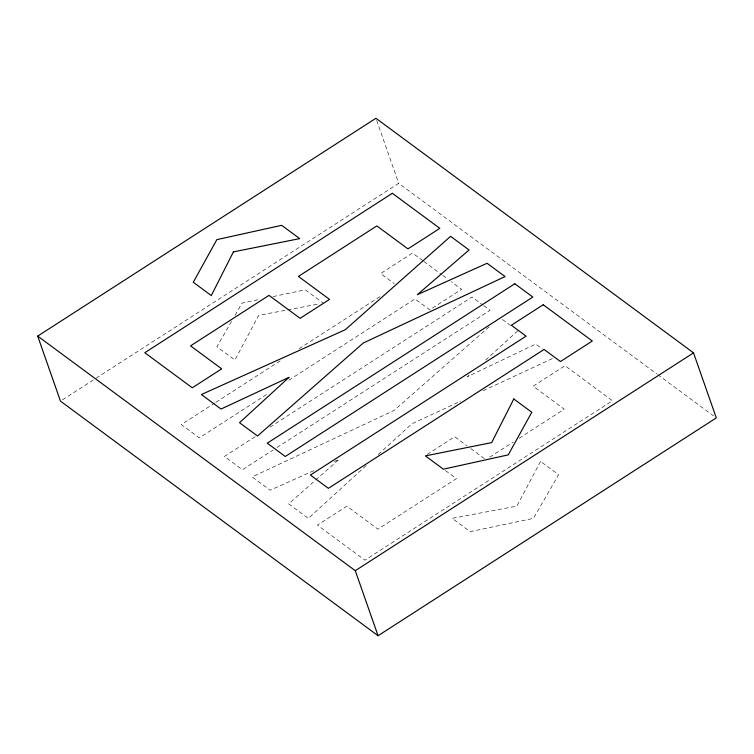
<?xml version="1.0" encoding="UTF-8"?>
<svg xmlns="http://www.w3.org/2000/svg" width="754" height="754" viewBox="0 0 754 754"><rect width="100%" height="100%" fill="white"/><g stroke="black" fill="none" stroke-linecap="round" stroke-linejoin="round"><path stroke-width="0.57" stroke-dasharray="3.77 2.83" d="M231.516 321.383L216.898 346.755L234.909 360.054L258.613 315.361L286.341 310.12M235.022 315.295L242.043 303.117L260.441 299.253M366.171 465.576L308.329 518.384L288.688 503.87L314.767 480.835M378.254 454.539L411.92 423.805L460.769 401.119M469.214 375.077L467.48 376.651L535.726 344.069L542.201 348.857M485.68 360.044L517.744 330.789M315.634 480.062L339.112 459.327L332.75 462.183M489.158 326.793L393.937 410.525L252.185 476.914L270.196 490.213L315.785 469.78M62.45 399.865L95.089 378.847M96.078 378.216L398.715 183.307L656.753 373.909M214.956 402.9L181.318 424.568L199.32 437.867L268.207 393.503M215.946 402.268L280.252 360.846M299.055 348.744L380.186 296.492M288.867 380.195L415.011 298.961L429.742 309.847L461.608 289.319L451.222 281.647M255.154 436.67L224.456 456.434L242.468 469.733L273.08 450.025M270.007 427.103L472.004 297.01L482.814 304.984M277.029 447.48L490.015 310.309L483.71 305.653M427.254 454.408L454.709 436.726L466.962 445.784M489.732 457.178L513.267 442.023M519.148 438.234L564.246 409.196L533.144 386.218L565 365.699L612.474 400.76L364.927 560.194L317.453 525.123L346.868 506.179L377.971 529.157L456.396 478.649L445.086 470.289M483.069 390.77L554.218 357.726M273.089 296.586L305.295 289.819L323.306 303.127M287.491 309.894L319.837 303.777M657.695 374.606L713.463 415.803M422.881 260.724L412.495 253.052L380.629 273.57L394.276 283.645M423.833 261.421L441.769 274.673M442.721 275.37L447.442 278.857M502.437 319.479L510.543 325.474M470.732 448.564L484.869 459.007M376.708 120.48L398.715 183.307M540.571 461.41L516.858 506.113L452.174 518.347L470.176 531.645L533.436 518.356L558.573 474.718L540.571 461.41"/><path stroke-width="1.13" d="M37.7 336.105L375.935 118.274L693.529 352.863L716.3 417.895L378.065 635.726L60.471 401.137L37.7 336.105L355.285 570.693L378.065 635.726M355.285 570.693L693.529 352.863M233.42 251.883L211.299 295.559L193.288 282.25L216.841 239.64L281.685 225.323L299.696 238.622L233.42 251.883M513.785 398.96L491.665 442.626L425.388 455.887L443.399 469.186L508.243 454.879L531.796 412.259L513.785 398.96M288.923 377.396L239.527 422.702L257.538 436.001L363.277 343.004L505.086 276.567L487.075 263.269L417.292 294.72L469.092 249.989L450.609 236.332L345.294 329.715L201.393 394.531L221.045 409.045L288.923 377.396M392.344 193.297L144.796 352.721L192.27 387.792L221.685 368.847L190.573 345.869L269.008 295.361L300.111 318.339L329.526 299.395L298.424 276.416L376.849 225.908L407.952 248.886L439.818 228.358L392.344 193.297M514.803 283.749L267.255 443.182L285.266 456.481L532.814 297.048L514.803 283.749M543.219 304.739L511.353 325.257L526.085 336.143L310.403 475.048L328.405 488.347L544.096 349.441L560.467 361.534L592.324 341.015L543.219 304.739"/></g></svg>
